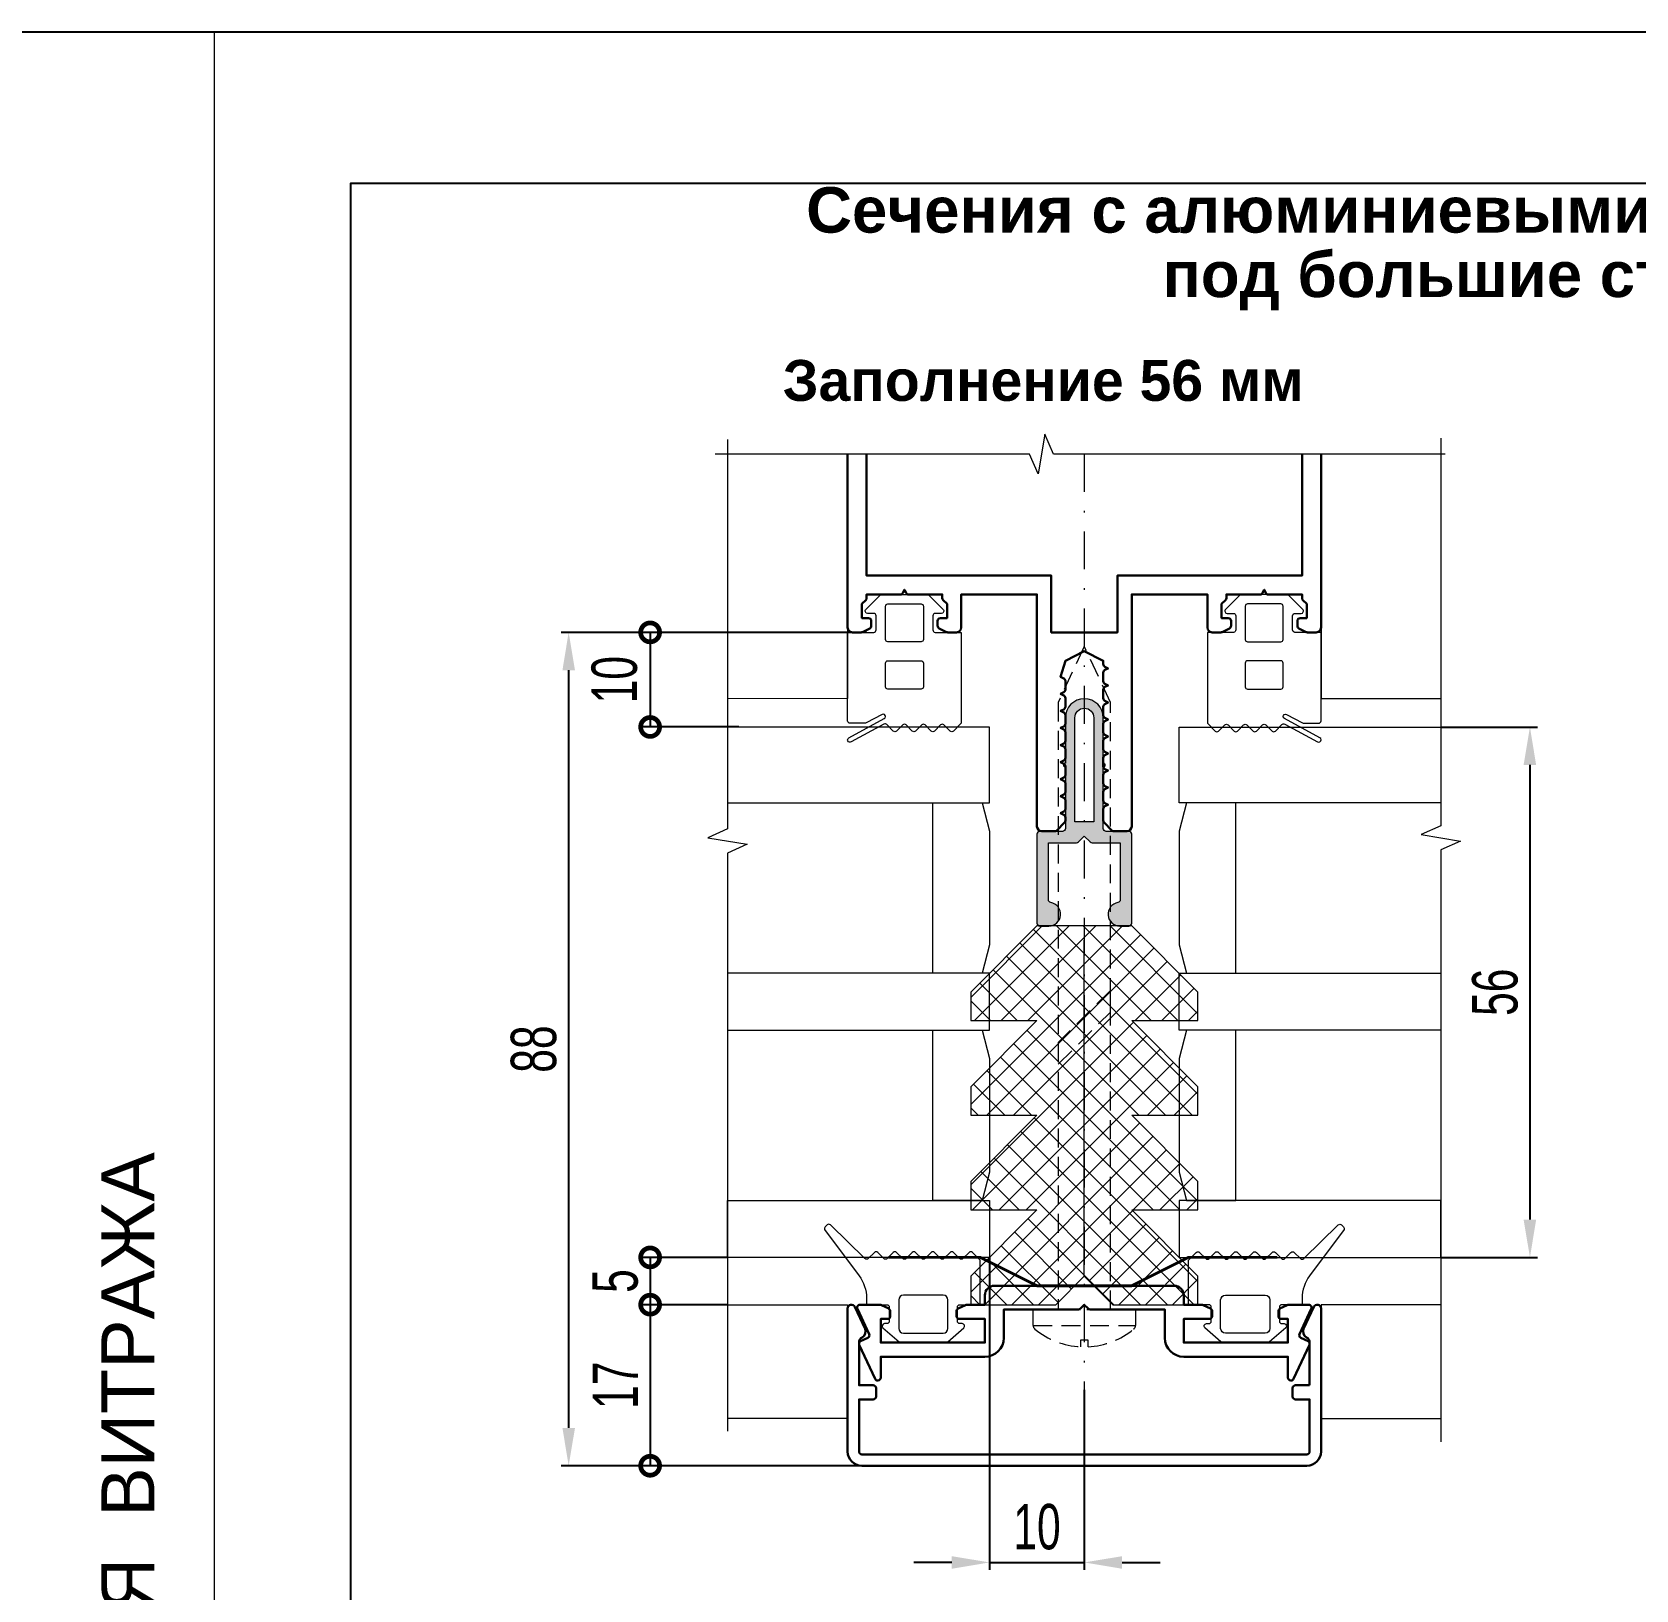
# Model space of a CAD drawing. Extents: x -37 to 8820, y -336 to 478.
# Drawn here: x 2734 to 2839.8, y 194.2 to 297 of the extents above; entities that cross this region are included whole.
import ezdxf

# ---------------------------------------------------------------- set-up
doc = ezdxf.new("R2010")
doc.units = 0
doc.header["$LTSCALE"] = 5
doc.linetypes.add('DASHDOT', pattern=[1, 0.5, -0.25, 0, -0.25])
doc.linetypes.add('HIDDEN', pattern=[0.375, 0.25, -0.125])
doc.layers.get('0').update_dxf_attribs({"linetype": 'CONTINUOUS', "lineweight": 30})
doc.layers.get('DEFPOINTS').update_dxf_attribs({"linetype": 'CONTINUOUS'})
for name, color, linetype, lineweight in [('1', 6, 'DASHDOT', 13), ('2', 3, 'HIDDEN', 13), ('Dimentions', 5, 'CONTINUOUS', 15), ('Glass', 5, 'CONTINUOUS', 20), ('Герлен', 7, 'CONTINUOUS', 60), ('Зигзаг', 1, 'CONTINUOUS', 15), ('Конструкции', 252, 'CONTINUOUS', 20), ('Текстовый', 7, 'CONTINUOUS', 9), ('Уплотнители', 1, 'CONTINUOUS', 20), ('Штриховка', 1, 'CONTINUOUS', 5)]:
    doc.layers.add(name, color=color, linetype=linetype, lineweight=lineweight)
doc.layers.add('Скрытые', color=14, linetype='CONTINUOUS', plot=False)
doc.styles.add('3', font='RUSS.SHX', dxfattribs={"width": 0.7, "height": 3})
doc.styles.add('Каталожный', font='arial.ttf', dxfattribs={"height": 2.5})
doc.styles.add('Фирм', font='arial.ttf', dxfattribs={"height": 3.5})
doc.dimstyles.new('MX1_6', dxfattribs={"dimtxt": 3, "dimasz": 2.5, "dimexe": 0.5, "dimexo": 0, "dimgap": 0.8, "dimtad": 1, "dimlfac": 1.6, "dimdsep": 46, "dimtxsty": '3', "dimcen": 0, "dimclrd": 256, "dimclre": 256, "dimclrt": 256, "dimaunit": 1, "dimadec": 0, "dimazin": 0, "dimtfac": 1, "dimtmove": 0, "dimatfit": 1, "dimfxl": 1, "dimtvp": 1, "dimtolj": 1, "dimtzin": 0, "dimarcsym": 0})

# ---------------------------------------------------------------- blocks, each defined once
blk = doc.blocks.new('*D1216')
at = {"layer": 'DEFPOINTS', "color": 0, "linetype": 'Continuous', "transparency": 16777216}
for p in [(2797.18, 216.13), (2803.43, 207.38), (2803.43, 196)]:
    blk.add_point(p, dxfattribs=at)
at = {"layer": 'Dimentions', "linetype": 'Continuous', "lineweight": -2, "transparency": 16777216}
for p, q in [((2797.18, 216.13), (2797.18, 195.5)), ((2803.43, 207.38), (2803.43, 195.5)), ((2794.68, 196), (2792.18, 196)), ((2797.18, 196), (2803.43, 196)), ((2805.93, 196), (2808.43, 196))]:
    blk.add_line(p, q, dxfattribs=at)
at = {"layer": 'Dimentions', "linetype": 'Continuous', "transparency": 16777216}
for points in [[(2794.68, 196.41), (2794.68, 195.58), (2797.18, 196)], [(2805.93, 196.41), (2805.93, 195.58), (2803.43, 196)]]:
    blk.add_solid(points, dxfattribs=at)
at = {"layer": 'Dimentions', "linetype": 'Continuous', "transparency": 16777216, "insert": (2800.31, 198.34), "char_height": 3, "attachment_point": 5, "style": '3'}
blk.add_mtext('\\A1;10', dxfattribs=at)
blk = doc.blocks.new('*D1217')
at = {"layer": 'DEFPOINTS', "color": 0, "linetype": 'Continuous', "transparency": 16777216}
for p in [(2826.98, 251.13), (2826.98, 216.13), (2832.85, 216.13)]:
    blk.add_point(p, dxfattribs=at)
at = {"layer": 'Dimentions', "linetype": 'Continuous', "lineweight": -2, "transparency": 16777216}
for p, q in [((2826.98, 251.13), (2833.35, 251.13)), ((2832.85, 248.63), (2832.85, 218.63)), ((2826.98, 216.13), (2833.35, 216.13))]:
    blk.add_line(p, q, dxfattribs=at)
at = {"layer": 'Dimentions', "linetype": 'Continuous', "transparency": 16777216}
for points in [[(2832.43, 248.63), (2833.26, 248.63), (2832.85, 251.13)], [(2832.43, 218.63), (2833.26, 218.63), (2832.85, 216.13)]]:
    blk.add_solid(points, dxfattribs=at)
at = {"layer": 'Dimentions', "linetype": 'Continuous', "transparency": 16777216, "insert": (2830.55, 233.63), "char_height": 3, "attachment_point": 5, "rotation": 90, "style": '3'}
blk.add_mtext('\\A1;56', dxfattribs=at)
blk = doc.blocks.new('_DotSmall')
at = {"color": 0, "linetype": 'ByBlock', "const_width": 0.5}
blk.add_lwpolyline([(-0.0625, 0, 1), (0.0625, 0, 1)], format="xyb", close=True, dxfattribs=at)
blk = doc.blocks.new('*D1218')
at = {"layer": 'DEFPOINTS', "color": 0, "linetype": 'Continuous', "transparency": 16777216}
for p in [(2779.89, 216.13), (2774.77, 213.01), (2779.89, 213.01)]:
    blk.add_point(p, dxfattribs=at)
at = {"layer": 'Dimentions', "linetype": 'Continuous', "lineweight": -2, "transparency": 16777216}
for p, q in [((2779.89, 216.13), (2774.27, 216.13)), ((2774.77, 216.13), (2774.77, 213.01)), ((2779.89, 213.01), (2774.27, 213.01))]:
    blk.add_line(p, q, dxfattribs=at)
at = {"layer": 'Dimentions', "linetype": 'Continuous', "lineweight": -2, "transparency": 16777216, "xscale": 2.5, "yscale": 2.5, "zscale": 2.5}
for p, rotation in [((2774.77, 216.13), 90), ((2774.77, 213.01), 270)]:
    blk.add_blockref('_DotSmall', p, dxfattribs=dict(at, rotation=rotation))
at = {"layer": 'Dimentions', "linetype": 'Continuous', "transparency": 16777216, "insert": (2772.47, 214.57), "char_height": 3, "attachment_point": 5, "rotation": 90, "style": '3'}
blk.add_mtext('\\A1;5', dxfattribs=at)
blk = doc.blocks.new('*D1219')
at = {"layer": 'DEFPOINTS', "color": 0, "linetype": 'Continuous', "transparency": 16777216}
for p in [(2779.89, 213.01), (2774.77, 202.38), (2791.12, 202.38)]:
    blk.add_point(p, dxfattribs=at)
at = {"layer": 'Dimentions', "linetype": 'Continuous', "lineweight": -2, "transparency": 16777216}
for p, q in [((2779.89, 213.01), (2774.27, 213.01)), ((2774.77, 213.01), (2774.77, 202.38)), ((2791.12, 202.38), (2774.27, 202.38))]:
    blk.add_line(p, q, dxfattribs=at)
at = {"layer": 'Dimentions', "linetype": 'Continuous', "lineweight": -2, "transparency": 16777216, "xscale": 2.5, "yscale": 2.5, "zscale": 2.5}
for p, rotation in [((2774.77, 213.01), 90), ((2774.77, 202.38), 270)]:
    blk.add_blockref('_DotSmall', p, dxfattribs=dict(at, rotation=rotation))
at = {"layer": 'Dimentions', "linetype": 'Continuous', "transparency": 16777216, "insert": (2772.47, 207.69), "char_height": 3, "attachment_point": 5, "rotation": 90, "style": '3'}
blk.add_mtext('\\A1;17', dxfattribs=at)
blk = doc.blocks.new('*D1220')
at = {"layer": 'DEFPOINTS', "color": 0, "linetype": 'Continuous', "transparency": 16777216}
for p in [(2789.05, 257.38), (2774.77, 251.14), (2780.62, 251.14)]:
    blk.add_point(p, dxfattribs=at)
at = {"layer": 'Dimentions', "linetype": 'Continuous', "lineweight": -2, "transparency": 16777216}
for p, q in [((2789.05, 257.38), (2774.27, 257.38)), ((2774.77, 257.38), (2774.77, 251.14)), ((2780.62, 251.14), (2774.27, 251.14))]:
    blk.add_line(p, q, dxfattribs=at)
at = {"layer": 'Dimentions', "linetype": 'Continuous', "lineweight": -2, "transparency": 16777216, "xscale": 2.5, "yscale": 2.5, "zscale": 2.5}
for p, rotation in [((2774.77, 257.38), 90), ((2774.77, 251.14), 270)]:
    blk.add_blockref('_DotSmall', p, dxfattribs=dict(at, rotation=rotation))
at = {"layer": 'Dimentions', "linetype": 'Continuous', "transparency": 16777216, "insert": (2772.42, 254.26), "char_height": 3, "attachment_point": 5, "rotation": 90, "style": '3'}
blk.add_mtext('\\A1;10', dxfattribs=at)
blk = doc.blocks.new('*D1221')
at = {"layer": 'DEFPOINTS', "color": 0, "linetype": 'Continuous', "transparency": 16777216}
for p in [(2788.41, 257.38), (2769.39, 202.38), (2791.12, 202.38)]:
    blk.add_point(p, dxfattribs=at)
at = {"layer": 'Dimentions', "linetype": 'Continuous', "lineweight": -2, "transparency": 16777216}
for p, q in [((2788.41, 257.38), (2768.89, 257.38)), ((2769.39, 254.88), (2769.39, 204.88)), ((2791.12, 202.38), (2768.89, 202.38))]:
    blk.add_line(p, q, dxfattribs=at)
at = {"layer": 'Dimentions', "linetype": 'Continuous', "transparency": 16777216}
for points in [[(2768.98, 254.88), (2769.81, 254.88), (2769.39, 257.38)], [(2768.98, 204.88), (2769.81, 204.88), (2769.39, 202.38)]]:
    blk.add_solid(points, dxfattribs=at)
at = {"layer": 'Dimentions', "linetype": 'Continuous', "transparency": 16777216, "insert": (2767.09, 229.88), "char_height": 3, "attachment_point": 5, "rotation": 90, "style": '3'}
blk.add_mtext('\\A1;88', dxfattribs=at)

msp = doc.modelspace()

# ---------------------------------------------------------------- hatches: boundary and pattern name
at = {"layer": 'Штриховка'}
h = msp.add_hatch(color=256, dxfattribs=at)
edge = h.paths.add_edge_path(flags=16)
edge.add_line((2802.8079, 244.8747), (2802.8079, 251.7497))
edge.add_arc((2803.4329, 251.7497), 0.625, 0, 180, ccw=False)
edge.add_line((2804.0579, 251.7497), (2804.0579, 244.8747))
edge.add_line((2804.0579, 244.8747), (2802.8079, 244.8747))
edge = h.paths.add_edge_path()
edge.add_arc((2805.7766, 238.781), 0.7813, 99.281799, 270)
edge.add_line((2805.7766, 237.9997), (2806.3704, 237.9997))
edge.add_arc((2806.3704, 238.1872), 0.1875, 270, 360)
edge.add_line((2806.5579, 238.1872), (2806.5579, 244.0622))
edge.add_arc((2806.3704, 244.0622), 0.1875, 0, 90)
edge.add_line((2806.3704, 244.2497), (2804.8704, 244.2497))
edge.add_arc((2804.8704, 244.4372), 0.1875, 180, 270, ccw=False)
edge.add_line((2804.6829, 244.4372), (2804.6829, 248.4997))
edge.add_arc((2804.6829, 248.6247), 0.125, 270, 450)
edge.add_line((2804.6829, 248.7497), (2804.6829, 251.7497))
edge.add_arc((2803.4329, 251.7497), 1.25, 0, 180)
edge.add_line((2802.1829, 251.7497), (2802.1829, 248.7497))
edge.add_arc((2802.1829, 248.6247), 0.125, 90, 270)
edge.add_line((2802.1829, 248.4997), (2802.1829, 244.4372))
edge.add_arc((2801.9954, 244.4372), 0.1875, -90, 0, ccw=False)
edge.add_line((2801.9954, 244.2497), (2800.4954, 244.2497))
edge.add_arc((2800.4954, 244.0622), 0.1875, 90, 180)
edge.add_line((2800.3079, 244.0622), (2800.3079, 238.1872))
edge.add_arc((2800.4954, 238.1872), 0.1875, 180, 270)
edge.add_line((2800.4954, 237.9997), (2801.0891, 237.9997))
edge.add_arc((2801.0891, 238.781), 0.7812, 270, 440.718201)
edge.add_arc((2801.2454, 239.737), 0.1875, 180, 260.718201, ccw=False)
edge.add_line((2801.0579, 239.737), (2801.0579, 243.4997))
edge.add_line((2801.0579, 243.4997), (2802.9177, 243.4997))
edge.add_arc((2802.9177, 243.6872), 0.1875, 270, 315)
edge.add_line((2803.0503, 243.5547), (2803.4329, 243.9372))
edge.add_line((2803.4329, 243.9372), (2803.8154, 243.5547))
edge.add_arc((2803.948, 243.6872), 0.1875, 225, 270)
edge.add_line((2803.948, 243.4997), (2805.8079, 243.4997))
edge.add_line((2805.8079, 243.4997), (2805.8079, 239.737))
edge.add_arc((2805.6204, 239.737), 0.1875, -80.718201, 0, ccw=False)
at = {"layer": 'Штриховка', "lineweight": 5}
h = msp.add_hatch(dxfattribs=at)
h.set_pattern_fill('NET', color=256, scale=10, angle=45, style=0)
h.set_pattern_definition([(45, (-2272.3662, 2925.4837), (-0.88388348, 0.88388348), []), (135, (-2272.3662, 2925.4837), (-0.88388348, -0.88388348), [])])
h.paths.add_polyline_path([(2805.3079, 213.011), (2810.9329, 213.011), (2810.9329, 214.886), (2806.5579, 219.261), (2810.9329, 219.261), (2810.9329, 221.136), (2806.5579, 225.511), (2810.9329, 225.511), (2810.9329, 227.386), (2806.5579, 231.761), (2810.9329, 231.761), (2810.9329, 233.636), (2806.5579, 238.011), (2800.3079, 238.011), (2795.9329, 233.636), (2795.9329, 231.761), (2800.3079, 231.761), (2795.9329, 227.386), (2795.9329, 225.511), (2800.3079, 225.511), (2795.9329, 221.136), (2795.9329, 219.261), (2800.3079, 219.261), (2795.9329, 214.886), (2795.9329, 213.011), (2801.5579, 213.011), (2803.4329, 214.886)])

# ---------------------------------------------------------------- linework, layer by layer
msp.add_lwpolyline([(2787.8079, 269.1469), (2787.8079, 257.6956, 0.41421356), (2788.1204, 257.3831), (2788.7011, 257.3831, 0.11643382), (2788.785, 257.4029), (2789.2667, 257.6438, 0.28407904), (2789.3704, 257.8115), (2789.3704, 258.1331, 0.41421356), (2789.1829, 258.3206), (2788.7454, 258.3206), (2788.7454, 259.2581), (2789.0029, 259.5157, 0.19891237), (2789.0579, 259.6483), (2789.0579, 259.8831), (2791.2857, 259.8831, 0.28407904), (2791.4534, 259.9868), (2791.5579, 260.1956), (2791.6623, 259.9868, 0.28407904), (2791.83, 259.8831), (2794.0579, 259.8831), (2794.0579, 259.6483, 0.19891237), (2794.1128, 259.5157), (2794.3704, 259.2581), (2794.3704, 258.3206), (2793.9329, 258.3206, 0.41421356), (2793.7454, 258.1331), (2793.7454, 257.8115, 0.28407904), (2793.849, 257.6438), (2794.3308, 257.4029, 0.11643382), (2794.4146, 257.3831), (2794.9954, 257.3831, 0.41421356), (2795.3079, 257.6956), (2795.3079, 259.8831), (2800.3079, 259.8831), (2800.3079, 244.5706, 0.41421356), (2800.6204, 244.2581), (2801.4802, 244.2581, 0.19891237), (2801.6128, 244.313), (2802.1279, 244.8282, 0.19891237), (2802.1829, 244.9608), (2802.1829, 245.1735, 0.28407904), (2802.0792, 245.3412), (2801.8704, 245.4456), (2802.0792, 245.55, 0.28407904), (2802.1829, 245.7177), (2802.1829, 246.2985, 0.28407904), (2802.0792, 246.4662), (2801.8704, 246.5706), (2802.0792, 246.675, 0.28407904), (2802.1829, 246.8427), (2802.1829, 247.4235, 0.28407904), (2802.0792, 247.5912), (2801.8704, 247.6956), (2802.0792, 247.8, 0.28407904), (2802.1829, 247.9677), (2802.1829, 248.5485, 0.28407904), (2802.0792, 248.7162), (2801.8704, 248.8206), (2802.0792, 248.925, 0.28407904), (2802.1829, 249.0927), (2802.1829, 249.6735, 0.28407904), (2802.0792, 249.8412), (2801.8704, 249.9456), (2802.0792, 250.05, 0.28407904), (2802.1829, 250.2177), (2802.1829, 250.7985, 0.28407904), (2802.0792, 250.9662), (2801.8704, 251.0706), (2802.0792, 251.175, 0.28407904), (2802.1829, 251.3427), (2802.1829, 251.9235, 0.28407904), (2802.0792, 252.0912), (2801.8704, 252.1956), (2802.0792, 252.3, 0.28407904), (2802.1829, 252.4677), (2802.1829, 253.0485, 0.28407904), (2802.0792, 253.2162), (2801.8704, 253.3206), (2802.0792, 253.425, 0.28407904), (2802.1829, 253.5927), (2802.1829, 254.1735, 0.28407904), (2802.0792, 254.3412), (2801.8704, 254.4456), (2802.1829, 255.5081), (2803.4329, 256.1331), (2804.6829, 255.5081), (2804.6829, 255.2802, 0.28407904), (2804.7865, 255.1125), (2804.9954, 255.0081), (2804.7865, 254.9037, 0.28407904), (2804.6829, 254.736), (2804.6829, 254.1552, 0.28407904), (2804.7865, 253.9875), (2804.9954, 253.8831), (2804.7865, 253.7787, 0.28407904), (2804.6829, 253.611), (2804.6829, 253.0302, 0.28407904), (2804.7865, 252.8625), (2804.9954, 252.7581), (2804.7865, 252.6537, 0.28407904), (2804.6829, 252.486), (2804.6829, 251.9052, 0.28407904), (2804.7865, 251.7375), (2804.9954, 251.6331), (2804.7865, 251.5287, 0.28407904), (2804.6829, 251.361), (2804.6829, 250.7802, 0.28407904), (2804.7865, 250.6125), (2804.9954, 250.5081), (2804.7865, 250.4037, 0.28407904), (2804.6829, 250.236), (2804.6829, 249.6552, 0.28407904), (2804.7865, 249.4875), (2804.9954, 249.3831), (2804.7865, 249.2787, 0.28407904), (2804.6829, 249.111), (2804.6829, 248.5302, 0.28407904), (2804.7865, 248.3625), (2804.9954, 248.2581), (2804.7865, 248.1537, 0.28407904), (2804.6829, 247.986), (2804.6829, 247.4052, 0.28407904), (2804.7865, 247.2375), (2804.9954, 247.1331), (2804.7865, 247.0287, 0.28407904), (2804.6829, 246.861), (2804.6829, 246.2802, 0.28407904), (2804.7865, 246.1125), (2804.9954, 246.0081), (2804.7865, 245.9037, 0.28407904), (2804.6829, 245.736), (2804.6829, 244.9608, 0.19891237), (2804.7378, 244.8282), (2805.2529, 244.313, 0.19891237), (2805.3855, 244.2581), (2806.2454, 244.2581, 0.41421356), (2806.5579, 244.5706), (2806.5579, 259.8831), (2811.5579, 259.8831), (2811.5579, 257.6956, 0.41421356), (2811.8704, 257.3831), (2812.4511, 257.3831, 0.11643382), (2812.535, 257.4029), (2813.0167, 257.6438, 0.28407904), (2813.1204, 257.8115), (2813.1204, 258.1331, 0.41421356), (2812.9329, 258.3206), (2812.4954, 258.3206), (2812.4954, 259.2581), (2812.7529, 259.5157, 0.19891237), (2812.8079, 259.6483), (2812.8079, 259.8831), (2815.0357, 259.8831, 0.28407904), (2815.2034, 259.9868), (2815.3079, 260.1956), (2815.4123, 259.9868, 0.28407904), (2815.58, 259.8831), (2817.8079, 259.8831), (2817.8079, 259.6483, 0.19891237), (2817.8628, 259.5157), (2818.1204, 259.2581), (2818.1204, 258.3206), (2817.6829, 258.3206, 0.41421356), (2817.4954, 258.1331), (2817.4954, 257.8115, 0.28407904), (2817.599, 257.6438), (2818.0808, 257.4029, 0.11643382), (2818.1646, 257.3831), (2818.7454, 257.3831, 0.41421356), (2819.0579, 257.6956), (2819.0579, 269.1469)], format="xyb")
msp.add_lwpolyline([(2789.0579, 269.1469), (2789.0579, 261.1331), (2801.2454, 261.1331), (2801.2454, 257.3831), (2805.6204, 257.3831), (2805.6204, 261.1331), (2817.8079, 261.1331), (2817.8079, 269.1469)])
for points in [[(2818.2903, 210.3542, 0.41421356), (2818.1996, 210.6033), (2817.7278, 210.8234, -0.41421356), (2817.6371, 211.0725), (2818.4153, 212.7414, 0.54861879), (2818.2454, 213.0081), (2816.9146, 213.0081, 0.11643382), (2816.8308, 212.9883), (2816.349, 212.7474, 0.28407904), (2816.2454, 212.5797), (2816.2454, 212.2581, 0.41421356), (2816.4329, 212.0706), (2816.8704, 212.0706), (2816.8704, 210.5081), (2809.9954, 210.5081), (2809.9954, 212.0706), (2811.6829, 212.0706, 0.41421356), (2811.8704, 212.2581), (2811.8704, 212.5797, 0.28407904), (2811.7667, 212.7474), (2811.285, 212.9883, 0.11643382), (2811.2011, 213.0081), (2809.9954, 213.0081), (2809.9954, 213.6331, 0.41421356), (2809.3704, 214.2581), (2797.4954, 214.2581, 0.41421356), (2796.8704, 213.6331), (2796.8704, 213.0081), (2795.6646, 213.0081, 0.11643382), (2795.5808, 212.9883), (2795.099, 212.7474, 0.28407904), (2794.9954, 212.5797), (2794.9954, 212.2581, 0.41421356), (2795.1829, 212.0706), (2796.8704, 212.0706), (2796.8704, 210.5081), (2789.9954, 210.5081), (2789.9954, 212.0706), (2790.4329, 212.0706, 0.41421356), (2790.6204, 212.2581), (2790.6204, 212.5797, 0.28407904), (2790.5167, 212.7474), (2790.035, 212.9883, 0.11643382), (2789.9511, 213.0081), (2788.6204, 213.0081, 0.54861879), (2788.4504, 212.7414), (2789.2286, 211.0725, -0.41421356), (2789.1379, 210.8234), (2788.6661, 210.6033, 0.41421356), (2788.5754, 210.3542), (2789.6189, 208.1164, 0.29147342), (2789.7889, 208.0081), (2789.8079, 208.0081, 0.41421356), (2789.9954, 208.1956), (2789.9954, 209.5706), (2796.8704, 209.5706, 0.41421356), (2798.1204, 210.8206), (2798.1204, 212.6956), (2803.0427, 212.6956, 0.19891237), (2803.1753, 212.7505), (2803.4329, 213.0081), (2803.6904, 212.7505, 0.19891237), (2803.823, 212.6956), (2808.7454, 212.6956), (2808.7454, 210.8206, 0.41421356), (2809.9954, 209.5706), (2816.8704, 209.5706), (2816.8704, 208.1956, 0.41421356), (2817.0579, 208.0081), (2817.0769, 208.0081, 0.29147342), (2817.2468, 208.1164)], [(2818.3079, 207.6956), (2818.3079, 210.5214, 0.27973928), (2818.1059, 210.8541, -0.40155944), (2817.9114, 211.4271), (2818.5813, 212.8638, -0.80258485), (2819.0579, 212.7581), (2819.0579, 203.3206, -0.41421356), (2818.1204, 202.3831), (2788.7454, 202.3831, -0.41421356), (2787.8079, 203.3206), (2787.8079, 212.7581, -0.80258485), (2788.2844, 212.8638), (2788.9544, 211.4271, -0.40155944), (2788.7598, 210.8541, 0.27973928), (2788.5579, 210.5214), (2788.5579, 207.6956), (2789.4954, 207.6956, -0.41421356), (2789.6829, 207.5081), (2789.6829, 206.9456, -0.41421356), (2789.4954, 206.7581), (2788.5579, 206.7581), (2788.5579, 203.3206, 0.41421356), (2788.7454, 203.1331), (2818.1204, 203.1331, 0.41421356), (2818.3079, 203.3206), (2818.3079, 206.7581), (2817.3704, 206.7581, -0.41421356), (2817.1829, 206.9456), (2817.1829, 207.5081, -0.41421356), (2817.3704, 207.6956)]]:
    msp.add_lwpolyline(points, format="xyb", close=True)
at = {"layer": '1'}
msp.add_line((2803.4329, 269.1469), (2803.4329, 207.3831), dxfattribs=at)
at = {"layer": '2'}
msp.add_line((2800.0579, 211.6395), (2806.8079, 211.6395), dxfattribs=at)
for points in [[(2805.1516, 212.6956), (2805.1516, 252.7597), (2803.4329, 256.4456), (2801.7141, 252.7597), (2801.7141, 212.6956)], [(2801.7141, 228.8865), (2805.1516, 232.324), (2805.1516, 233.7563), (2801.7141, 230.3188)]]:
    msp.add_lwpolyline(points, close=True, dxfattribs=at)
msp.add_lwpolyline([(2803.1872, 210.2327, -0.16184886), (2800.1715, 211.3985, -0.22388754), (2800.0579, 211.6395), (2800.0579, 212.6956), (2806.8079, 212.6956), (2806.8079, 211.6395, -0.22388754), (2806.6942, 211.3985, -0.16184886), (2803.6785, 210.2327), (2803.6785, 210.6704), (2803.1872, 210.6704)], format="xyb", close=True, dxfattribs=at)
at = {"layer": 'Dimentions', "linetype": 'Continuous'}
msp.add_line((2746, 297), (2746, 0), dxfattribs=at)
at = {"layer": 'Glass'}
for points in [[(2779.8877, 246.1331), (2797.1829, 246.1331), (2797.1829, 251.1331), (2779.8877, 251.1331)], [(2826.978, 246.1331), (2809.6829, 246.1331), (2809.6829, 251.1331), (2826.978, 251.1331)], [(2796.6806, 234.8831), (2793.433, 234.8831), (2793.433, 246.1331), (2796.6806, 246.1331), (2797.183, 244.2581), (2797.183, 236.7581)], [(2810.1851, 234.8831), (2813.4327, 234.8831), (2813.4327, 246.1331), (2810.1851, 246.1331), (2809.6827, 244.2581), (2809.6827, 236.7581)], [(2779.8877, 231.1331), (2797.183, 231.1331), (2797.183, 234.8831), (2779.8877, 234.8831)], [(2826.978, 231.1331), (2809.6827, 231.1331), (2809.6827, 234.8831), (2826.978, 234.8831)], [(2796.6806, 219.8831), (2793.433, 219.8831), (2793.433, 231.1331), (2796.6806, 231.1331), (2797.183, 229.2581), (2797.183, 221.7581)], [(2810.1851, 219.8831), (2813.4327, 219.8831), (2813.4327, 231.1331), (2810.1851, 231.1331), (2809.6827, 229.2581), (2809.6827, 221.7581)], [(2779.8877, 219.8831), (2797.1829, 219.8831), (2797.1829, 216.1331), (2779.8877, 216.1331)], [(2826.978, 219.8831), (2809.6829, 219.8831), (2809.6829, 216.1331), (2826.978, 216.1331)]]:
    msp.add_lwpolyline(points, close=True, dxfattribs=at)
at = {"layer": 'Герлен', "ltscale": 2, "const_width": 0.1875}
msp.add_lwpolyline([(2816.1742, 216.1331), (2810.3079, 216.1331), (2806.5579, 214.2581), (2800.3079, 214.2581), (2796.5579, 216.1331), (2790.4954, 216.1331)], dxfattribs=at)
at = {"layer": 'Зигзаг'}
for points in [[(2779.8877, 270.1033), (2779.8877, 244.4117), (2778.5699, 243.8308), (2781.1826, 243.3952), (2779.8877, 242.8127), (2779.8877, 204.6715)], [(2827.2462, 269.1469), (2801.4084, 269.1469), (2800.8276, 270.4648), (2800.3919, 267.8521), (2799.8094, 269.1469), (2779.0538, 269.1469)], [(2826.978, 270.2066), (2826.978, 244.6187), (2825.6601, 244.0379), (2828.2728, 243.6022), (2826.978, 243.0197), (2826.978, 203.9507)]]:
    msp.add_lwpolyline(points, dxfattribs=at)
at = {"layer": 'Конструкции'}
for points in [[(2787.8079, 269.1469), (2787.8079, 253.0081), (2779.8877, 253.0043)], [(2819.0579, 269.1469), (2819.0579, 253.0081), (2826.978, 253.0081)], [(2779.8877, 213.0043), (2787.8079, 213.0081), (2787.8079, 205.5081), (2779.8877, 205.5043)], [(2826.978, 213.0081), (2819.0579, 213.0081), (2819.0579, 205.5081), (2826.978, 205.5081)]]:
    msp.add_lwpolyline(points, dxfattribs=at)
at = {"layer": 'Скрытые', "linetype": 'Continuous'}
for points in [[(2940, 297), (2730, 297), (2730, 0), (2940, 0)], [(2920, 10), (2920, 287), (2755, 287), (2755, 10)]]:
    msp.add_lwpolyline(points, close=True, dxfattribs=at)
at = {"layer": 'Уплотнители'}
msp.add_line((2803.4329, 214.886), (2803.4329, 237.0735), dxfattribs=at)
for points in [[(2790.0771, 251.969), (2789.0321, 251.402, -0.12491271), (2788.9575, 251.3831), (2787.9641, 251.3831, -0.41421356), (2787.8079, 251.5394), (2787.8079, 257.3831), (2789.5266, 257.3831, 0.41421356), (2789.6829, 257.5394), (2789.6829, 258.4769, 0.41421356), (2789.5266, 258.6331), (2789.1204, 258.6331, -0.66858666), (2789.01, 258.9), (2789.9496, 259.8375, -0.19861919), (2790.06, 259.8831), (2793.0557, 259.8831, -0.19861919), (2793.1661, 259.8375), (2794.1057, 258.9, -0.66858666), (2793.9954, 258.6331), (2793.5891, 258.6331, 0.41421356), (2793.4329, 258.4769), (2793.4329, 257.5394, 0.41421356), (2793.5891, 257.3831), (2795.3079, 257.3831), (2795.3079, 251.4478, -0.19891237), (2795.2621, 251.3373), (2794.7933, 250.8686, -0.41421356), (2794.5724, 250.8686), (2794.1683, 251.2726, 0.41421356), (2793.9474, 251.2726), (2793.5433, 250.8686, -0.41421356), (2793.3224, 250.8686), (2792.9183, 251.2726, 0.41421356), (2792.6974, 251.2726), (2792.2933, 250.8686, -0.41421356), (2792.0724, 250.8686), (2791.6683, 251.2726, 0.41421356), (2791.4474, 251.2726), (2791.0433, 250.8686, -0.41421356), (2790.8224, 250.8686), (2790.3903, 251.3006, 0.33207606), (2790.2053, 251.3275), (2788.0386, 250.152, -1), (2787.8896, 250.4267), (2790.2261, 251.6943, 1)], [(2816.7886, 251.969), (2817.8337, 251.402, 0.12491271), (2817.9082, 251.3831), (2818.9016, 251.3831, 0.41421356), (2819.0579, 251.5394), (2819.0579, 257.3831), (2817.3391, 257.3831, -0.41421356), (2817.1829, 257.5394), (2817.1829, 258.4769, -0.41421356), (2817.3391, 258.6331), (2817.7454, 258.6331, 0.66858666), (2817.8557, 258.9), (2816.9161, 259.8375, 0.19861919), (2816.8057, 259.8831), (2813.81, 259.8831, 0.19861919), (2813.6996, 259.8375), (2812.76, 258.9, 0.66858666), (2812.8704, 258.6331), (2813.2766, 258.6331, -0.41421356), (2813.4329, 258.4769), (2813.4329, 257.5394, -0.41421356), (2813.2766, 257.3831), (2811.5579, 257.3831), (2811.5579, 251.4478, 0.19891237), (2811.6036, 251.3373), (2812.0724, 250.8686, 0.41421356), (2812.2933, 250.8686), (2812.6974, 251.2726, -0.41421356), (2812.9183, 251.2726), (2813.3224, 250.8686, 0.41421356), (2813.5433, 250.8686), (2813.9474, 251.2726, -0.41421356), (2814.1683, 251.2726), (2814.5724, 250.8686, 0.41421356), (2814.7933, 250.8686), (2815.1974, 251.2726, -0.41421356), (2815.4183, 251.2726), (2815.8224, 250.8686, 0.41421356), (2816.0433, 250.8686), (2816.4754, 251.3006, -0.33207606), (2816.6604, 251.3275), (2818.8271, 250.152, 1), (2818.9761, 250.4267), (2816.6396, 251.6943, -1)], [(2790.4641, 259.2581), (2792.6516, 259.2581, -0.41421356), (2792.8079, 259.1019), (2792.8079, 256.9144, -0.41421356), (2792.6516, 256.7581), (2790.4641, 256.7581, -0.41421356), (2790.3079, 256.9144), (2790.3079, 259.1019, -0.41421356)], [(2816.4016, 259.2581), (2814.2141, 259.2581, 0.41421356), (2814.0579, 259.1019), (2814.0579, 256.9144, 0.41421356), (2814.2141, 256.7581), (2816.4016, 256.7581, 0.41421356), (2816.5579, 256.9144), (2816.5579, 259.1019, 0.41421356)], [(2790.4641, 255.5081), (2792.6516, 255.5081, -0.41421356), (2792.8079, 255.3519), (2792.8079, 253.7894, -0.41421356), (2792.6516, 253.6331), (2790.4641, 253.6331, -0.41421356), (2790.3079, 253.7894), (2790.3079, 255.3519, -0.41421356)], [(2816.4016, 255.5081), (2814.2141, 255.5081, 0.41421356), (2814.0579, 255.3519), (2814.0579, 253.7894, 0.41421356), (2814.2141, 253.6331), (2816.4016, 253.6331, 0.41421356), (2816.5579, 253.7894), (2816.5579, 255.3519, 0.41421356)], [(2805.6506, 239.552, 0.92211283), (2805.7766, 237.9997), (2806.3704, 237.9997, 0.41421356), (2806.5579, 238.1872), (2806.5579, 244.0622, 0.41421356), (2806.3704, 244.2497), (2804.8704, 244.2497, -0.41421356), (2804.6829, 244.4372), (2804.6829, 248.4997, 1), (2804.6829, 248.7497), (2804.6829, 251.7497, 1), (2802.1829, 251.7497), (2802.1829, 248.7497, 1), (2802.1829, 248.4997), (2802.1829, 244.4372, -0.41421356), (2801.9954, 244.2497), (2800.4954, 244.2497, 0.41421356), (2800.3079, 244.0622), (2800.3079, 238.1872, 0.41421356), (2800.4954, 237.9997), (2801.0891, 237.9997, 0.92211283), (2801.2151, 239.552, -0.36752318), (2801.0579, 239.737), (2801.0579, 243.4997), (2802.9177, 243.4997, 0.19891237), (2803.0503, 243.5547), (2803.4329, 243.9372), (2803.8154, 243.5547, 0.19891237), (2803.948, 243.4997), (2805.8079, 243.4997), (2805.8079, 239.737, -0.36752318)], [(2802.8079, 244.8747), (2802.8079, 251.7497, -1), (2804.0579, 251.7497), (2804.0579, 244.8747)], [(2795.2141, 211.7581, -0.41421356), (2795.0579, 211.9144), (2795.0579, 212.8519, -0.41421356), (2795.2141, 213.0081), (2796.5579, 213.0081), (2796.5579, 215.896, 0.19891237), (2796.5213, 215.9844), (2796.0433, 216.4623, 0.41421356), (2795.8224, 216.4623), (2795.4183, 216.0583, -0.41421356), (2795.1974, 216.0583), (2794.7933, 216.4623, 0.41421356), (2794.5724, 216.4623), (2794.1683, 216.0583, -0.41421356), (2793.9474, 216.0583), (2793.5433, 216.4623, 0.41421356), (2793.3224, 216.4623), (2792.9183, 216.0583, -0.41421356), (2792.6974, 216.0583), (2792.2933, 216.4623, 0.41421356), (2792.0724, 216.4623), (2791.6683, 216.0583, -0.41421356), (2791.4474, 216.0583), (2791.0433, 216.4623, 0.41421356), (2790.8224, 216.4623), (2790.4183, 216.0583, -0.41421356), (2790.1974, 216.0583), (2789.7933, 216.4623, 0.41421356), (2789.5724, 216.4623), (2789.1683, 216.0583, -0.41421356), (2788.9474, 216.0583), (2786.6683, 218.2726, 0.41421356), (2786.4474, 218.2726), (2786.3161, 218.1413, 0.29253821), (2786.2799, 217.9768), (2788.5607, 214.9236, -0.16178775), (2789.0579, 213.4274), (2789.0579, 213.0081), (2790.4016, 213.0081, -0.41421356), (2790.5579, 212.8519), (2790.5579, 211.9144, -0.41421356), (2790.4016, 211.7581), (2790.2454, 211.7581, 0.66858666), (2790.135, 211.4912), (2791.1996, 210.5537, 0.19861919), (2791.31, 210.5081), (2794.3057, 210.5081, 0.19861919), (2794.4161, 210.5537), (2795.4807, 211.4912, 0.66858666), (2795.3704, 211.7581)], [(2811.6516, 211.7581, 0.41421356), (2811.8079, 211.9144), (2811.8079, 212.8519, 0.41421356), (2811.6516, 213.0081), (2810.3079, 213.0081), (2810.3079, 215.896, -0.19891237), (2810.3445, 215.9844), (2810.8224, 216.4623, -0.41421356), (2811.0433, 216.4623), (2811.4474, 216.0583, 0.41421356), (2811.6683, 216.0583), (2812.0724, 216.4623, -0.41421356), (2812.2933, 216.4623), (2812.6974, 216.0583, 0.41421356), (2812.9183, 216.0583), (2813.3224, 216.4623, -0.41421356), (2813.5433, 216.4623), (2813.9474, 216.0583, 0.41421356), (2814.1683, 216.0583), (2814.5724, 216.4623, -0.41421356), (2814.7933, 216.4623), (2815.1974, 216.0583, 0.41421356), (2815.4183, 216.0583), (2815.8224, 216.4623, -0.41421356), (2816.0433, 216.4623), (2816.4474, 216.0583, 0.41421356), (2816.6683, 216.0583), (2817.0724, 216.4623, -0.41421356), (2817.2933, 216.4623), (2817.6974, 216.0583, 0.41421356), (2817.9183, 216.0583), (2820.1974, 218.2726, -0.41421356), (2820.4183, 218.2726), (2820.5497, 218.1413, -0.29253821), (2820.5858, 217.9768), (2818.305, 214.9236, 0.16178775), (2817.8079, 213.4274), (2817.8079, 213.0081), (2816.4641, 213.0081, 0.41421356), (2816.3079, 212.8519), (2816.3079, 211.9144, 0.41421356), (2816.4641, 211.7581), (2816.6204, 211.7581, -0.66858666), (2816.7307, 211.4912), (2815.6661, 210.5537, -0.19861919), (2815.5557, 210.5081), (2812.56, 210.5081, -0.19861919), (2812.4496, 210.5537), (2811.385, 211.4912, -0.66858666), (2811.4954, 211.7581)], [(2791.4954, 211.1331), (2794.1204, 211.1331, 0.41421356), (2794.4329, 211.4456), (2794.4329, 213.3206, 0.41421356), (2794.1204, 213.6331), (2791.4954, 213.6331, 0.41421356), (2791.1829, 213.3206), (2791.1829, 211.4456, 0.41421356)], [(2815.3704, 211.1331), (2812.7454, 211.1331, -0.41421356), (2812.4329, 211.4456), (2812.4329, 213.3206, -0.41421356), (2812.7454, 213.6331), (2815.3704, 213.6331, -0.41421356), (2815.6829, 213.3206), (2815.6829, 211.4456, -0.41421356)]]:
    msp.add_lwpolyline(points, format="xyb", close=True, dxfattribs=at)
msp.add_lwpolyline([(2805.3079, 213.011), (2810.9329, 213.011), (2810.9329, 214.886), (2806.5579, 219.261), (2810.9329, 219.261), (2810.9329, 221.136), (2806.5579, 225.511), (2810.9329, 225.511), (2810.9329, 227.386), (2806.5579, 231.761), (2810.9329, 231.761), (2810.9329, 233.636), (2806.5579, 238.011), (2800.3079, 238.011), (2795.9329, 233.636), (2795.9329, 231.761), (2800.3079, 231.761), (2795.9329, 227.386), (2795.9329, 225.511), (2800.3079, 225.511), (2795.9329, 221.136), (2795.9329, 219.261), (2800.3079, 219.261), (2795.9329, 214.886), (2795.9329, 213.011), (2801.5579, 213.011), (2803.4329, 214.886)], close=True, dxfattribs=at)

# ---------------------------------------------------------------- texts
at = {"layer": 'Текстовый', "style": 'Фирм'}
msp.add_text('ОСНОВНЫЕ  СЕЧЕНИЯ  ВИТРАЖА', height=3.5, rotation=90, dxfattribs=at).set_placement((2742.0431, 140.6503))
at = {"layer": 'Текстовый', "linetype": 'Continuous', "insert": (2837.5, 282.7033), "char_height": 3, "width": 165, "attachment_point": 5, "line_spacing_factor": 0.85, "style": 'Каталожный'}
msp.add_mtext('{\\fArial|b1|i0|c204|p34;Сечения с алюминиевыми подкладками КПС 1126\\Pпод большие стеклопакеты}', dxfattribs=at)
at = {"layer": 'Текстовый', "linetype": 'Continuous', "insert": (2779.3802, 275.3606), "char_height": 2.7, "width": 42.664921, "attachment_point": 1, "style": 'Каталожный'}
msp.add_mtext('\\pxqc;{\\fArial|b1|i0|c204|p34;Заполнение 56 мм}', dxfattribs=at)

# ---------------------------------------------------------------- dimensions: what is measured, and where the dimension line sits
at = {"layer": 'Dimentions', "linetype": 'Continuous'}
for base, p1, p2, picture, middle in [((2769.3927, 202.3802), (2788.4107, 257.3831), (2791.118, 202.3802), '*D1221', (2767.0927, 229.8817)), ((2832.8463, 216.1331), (2826.978, 251.1331), (2826.978, 216.1331), '*D1217', (2830.5463, 233.6331))]:
    dim = msp.add_linear_dim(base=base, p1=p1, p2=p2, angle=90, dimstyle='MX1_6', dxfattribs=at)
    dim.commit()
    dim.dimension.update_dxf_attribs({"geometry": picture, "text_midpoint": middle})
for base, p1, p2, picture, middle in [((2774.7663, 251.136), (2789.0483, 257.3831), (2780.6248, 251.136), '*D1220', (2772.4235, 254.2595)), ((2774.7663, 213.0052), (2779.8877, 216.1331), (2779.8877, 213.0052), '*D1218', (2772.4663, 214.5692)), ((2774.7663, 202.3802), (2779.8877, 213.0052), (2791.118, 202.3802), '*D1219', (2772.4663, 207.6927))]:
    dim = msp.add_linear_dim(base=base, p1=p1, p2=p2, angle=90, dimstyle='MX1_6', override={"dimdec": 0, "dimblk1": 'DotSmall', "dimblk2": 'DotSmall', "dimsah": 1}, dxfattribs=at)
    dim.commit()
    dim.dimension.update_dxf_attribs({"geometry": picture, "text_midpoint": middle})
dim = msp.add_linear_dim(base=(2803.4329, 195.998), p1=(2797.1829, 216.1331), p2=(2803.4329, 207.3831), dimstyle='MX1_6', dxfattribs=at)
dim.commit()
dim.dimension.update_dxf_attribs({"geometry": '*D1216', "text_midpoint": (2800.3079, 198.3409)})

doc.saveas('drawing.dxf')
